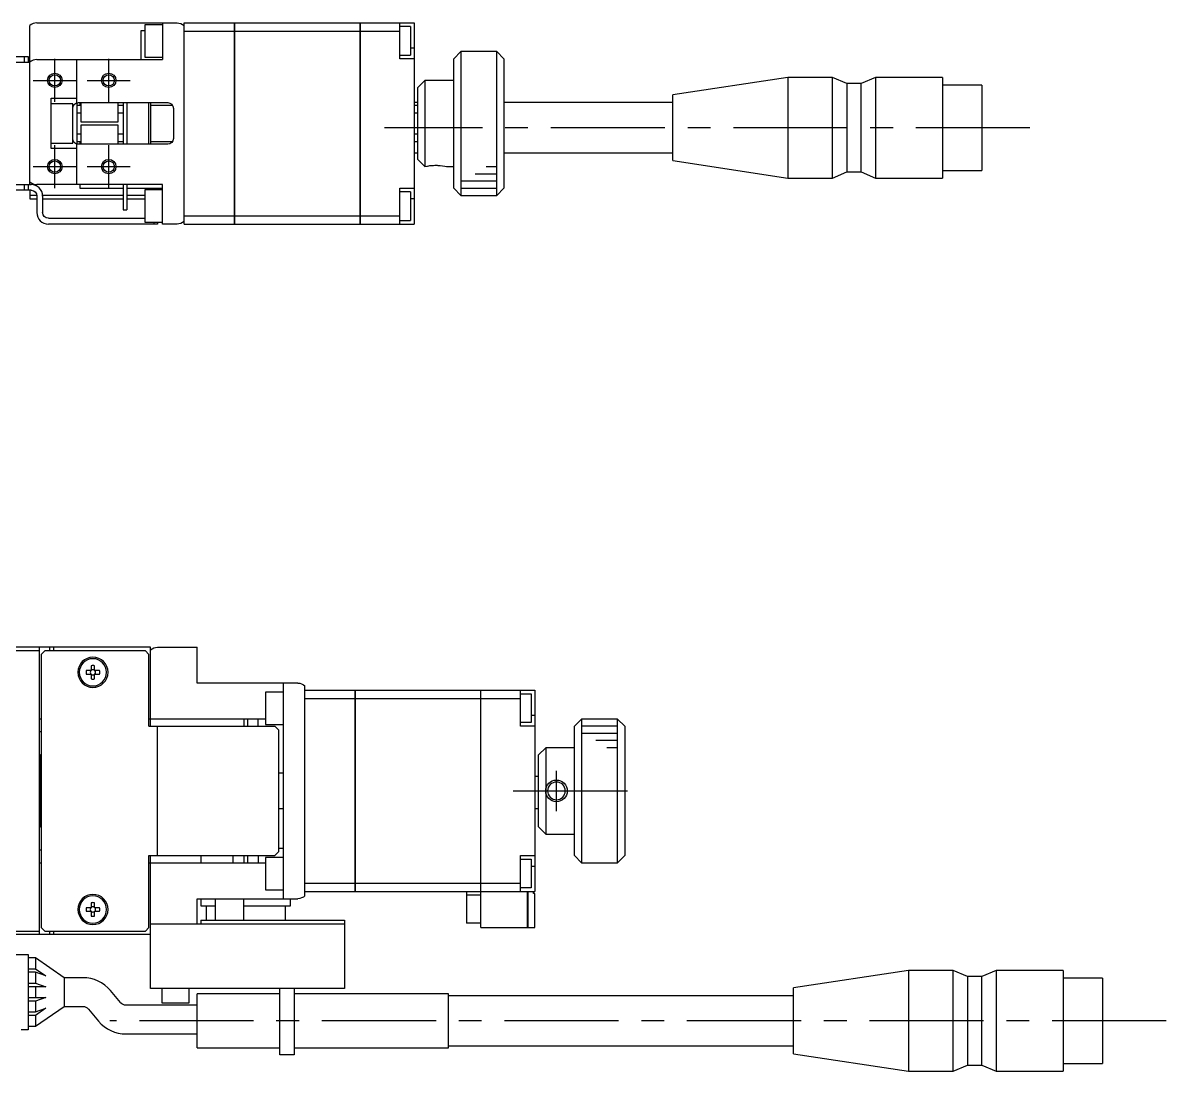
# Model space of a CAD drawing. Extents: x -1 to 654, y -8 to 390.
# Drawn here: x 172.9 to 332, y 243.7 to 389.6 of the extents above; entities that cross this region are included whole.
import ezdxf

# ---------------------------------------------------------------- set-up
doc = ezdxf.new("R2010")
doc.units = 0
doc.header["$LTSCALE"] = 0.5
doc.linetypes.add('CENTER', pattern=[50.8, 31.75, -6.35, 6.35, -6.35])
for name, color, linetype in [('MSM_CENTER', 1, 'CENTER'), ('MSM_CONTINUOUS', 7, 'CONTINUOUS'), ('MSM_NARROW', 5, 'CONTINUOUS')]:
    doc.layers.add(name, color=color, linetype=linetype)

msp = doc.modelspace()

# ---------------------------------------------------------------- linework, layer by layer
at = {"layer": 'MSM_CENTER'}
for p, q in [((177.32, 378.62), (177.32, 384.62)), ((184.82, 378.62), (184.82, 384.62)), ((174.32, 381.62), (180.32, 381.62)), ((181.82, 381.62), (187.82, 381.62)), ((313.01, 375.02), (223.2, 375.02)), ((177.32, 366.62), (177.32, 372.62)), ((184.82, 366.62), (184.82, 372.62)), ((174.32, 369.62), (180.32, 369.62)), ((181.82, 369.62), (187.82, 369.62)), ((247.12, 279.94), (247.12, 285.54)), ((241.12, 282.74), (259.12, 282.74)), ((331.96, 250.74), (184.95, 250.74))]:
    msp.add_line(p, q, dxfattribs=at)
at = {"layer": 'MSM_CONTINUOUS'}
for p, q in [((173.82, 384.14), (173.82, 389.24)), ((174.82, 389.62), (194.32, 389.62)), ((189.32, 388.57), (189.82, 388.57)), ((189.32, 384.52), (189.32, 388.57)), ((189.82, 389.37), (189.82, 384.87)), ((192.32, 389.37), (189.82, 389.37)), ((192.32, 389.62), (192.32, 384.52)), ((195.32, 361.62), (195.32, 389.62)), ((195.32, 389.62), (202.31, 389.62)), ((195.32, 388.47), (202.31, 388.47)), ((202.31, 361.62), (202.31, 389.62)), ((202.32, 389.61), (202.31, 389.61)), ((202.32, 388.46), (202.31, 388.46)), ((202.32, 389.62), (202.32, 361.62)), ((202.32, 389.62), (219.81, 389.62)), ((202.32, 388.47), (219.81, 388.47)), ((219.81, 361.62), (219.81, 389.62)), ((219.82, 389.61), (219.81, 389.61)), ((219.82, 388.46), (219.81, 388.46)), ((219.82, 389.62), (219.82, 361.62)), ((219.82, 389.62), (227.32, 389.62)), ((219.82, 388.47), (225.32, 388.47)), ((225.32, 384.62), (225.32, 389.62)), ((226.82, 389.12), (225.32, 389.12)), ((226.82, 389.12), (226.82, 385.12)), ((227.32, 389.62), (227.32, 361.62)), ((225.32, 385.12), (226.82, 385.12)), ((227.32, 386.12), (226.82, 386.12)), ((233.82, 385.62), (232.82, 384.62)), ((233.82, 385.62), (233.82, 365.62)), ((238.82, 385.62), (233.82, 385.62)), ((238.82, 365.62), (238.82, 385.62)), ((239.82, 384.62), (238.82, 385.62)), ((158.62, 384.92), (173.62, 384.92)), ((173.82, 384.12), (158.62, 384.12)), ((173.12, 384.12), (173.12, 384.92)), ((173.62, 384.92), (173.62, 384.12)), ((173.82, 367.12), (173.82, 384.12)), ((174.82, 384.52), (192.32, 384.52)), ((180.32, 384.52), (180.32, 378.49)), ((189.82, 384.87), (192.32, 384.87)), ((227.32, 384.62), (225.32, 384.62)), ((232.82, 366.62), (232.82, 384.62)), ((239.82, 384.62), (239.82, 366.62)), ((279.32, 382.02), (263.32, 379.59)), ((279.32, 382.02), (279.32, 368.02)), ((285.52, 382.02), (279.32, 382.02)), ((285.52, 368.02), (285.52, 382.02)), ((287.52, 381.17), (285.52, 382.02)), ((291.52, 382.02), (289.52, 381.17)), ((291.52, 382.02), (291.52, 368.02)), ((300.82, 382.02), (291.52, 382.02)), ((300.82, 382.02), (300.82, 368.02)), ((227.82, 380.62), (228.82, 381.62)), ((227.82, 370.62), (227.82, 380.62)), ((228.82, 381.62), (228.82, 369.62)), ((232.82, 381.62), (228.82, 381.62)), ((287.52, 381.17), (287.52, 368.87)), ((289.52, 381.17), (287.52, 381.17)), ((289.52, 368.87), (289.52, 381.17)), ((306.32, 380.97), (300.82, 380.97)), ((306.32, 380.97), (306.32, 369.07)), ((176.82, 379.12), (180.32, 379.12)), ((176.82, 372.12), (176.82, 379.12)), ((263.32, 370.45), (263.32, 379.59)), ((179.82, 378.37), (176.82, 378.37)), ((179.82, 372.87), (179.82, 378.37)), ((180.32, 378.49), (180.41, 378.49)), ((180.33, 378.47), (180.41, 378.49)), ((180.42, 372.75), (180.42, 378.5)), ((180.92, 378.12), (180.42, 378.12)), ((180.42, 377.12), (180.92, 377.12)), ((180.62, 378.52), (193.02, 378.52)), ((180.82, 378.52), (180.82, 378.12)), ((180.92, 378.52), (180.92, 375.87)), ((186.12, 375.87), (186.12, 378.52)), ((186.82, 378.12), (186.12, 378.12)), ((186.12, 377.12), (186.82, 377.12)), ((186.82, 378.52), (186.82, 372.72)), ((187.32, 378.52), (187.32, 372.72)), ((190.42, 372.72), (190.42, 378.52)), ((190.62, 378.52), (190.62, 372.72)), ((193.71, 378.12), (190.62, 378.12)), ((193.82, 377.72), (193.82, 373.52)), ((227.82, 378.52), (227.32, 378.52)), ((227.82, 378.12), (227.32, 378.12)), ((227.32, 377.12), (227.82, 377.12)), ((263.32, 378.52), (239.82, 378.52)), ((180.92, 375.87), (186.12, 375.87)), ((180.92, 374.12), (180.42, 374.12)), ((180.92, 375.37), (180.92, 372.72)), ((186.12, 375.37), (180.92, 375.37)), ((186.12, 372.72), (186.12, 375.37)), ((186.82, 374.12), (186.12, 374.12)), ((227.82, 374.12), (227.32, 374.12)), ((176.82, 372.87), (179.82, 372.87)), ((180.32, 372.75), (180.32, 367.12)), ((180.32, 372.75), (180.41, 372.75)), ((180.41, 372.75), (180.33, 372.78)), ((180.42, 373.12), (180.92, 373.12)), ((193.02, 372.72), (180.62, 372.72)), ((180.82, 373.12), (180.82, 372.72)), ((186.12, 373.12), (186.82, 373.12)), ((190.62, 373.12), (193.71, 373.12)), ((227.32, 373.12), (227.82, 373.12)), ((180.32, 372.12), (176.82, 372.12)), ((227.32, 371.52), (227.82, 371.52)), ((239.82, 371.52), (263.32, 371.52)), ((228.82, 369.62), (227.82, 370.62)), ((231.82, 369.62), (232.82, 369.62)), ((263.32, 370.45), (279.32, 368.02)), ((279.32, 368.02), (285.52, 368.02)), ((285.52, 368.02), (287.52, 368.87)), ((287.52, 368.87), (289.52, 368.87)), ((289.52, 368.87), (291.52, 368.02)), ((291.52, 368.02), (300.82, 368.02)), ((300.82, 369.07), (306.32, 369.07)), ((158.62, 367.12), (174.02, 367.12)), ((174.02, 366.32), (158.62, 366.32)), ((173.12, 366.32), (173.12, 367.12)), ((173.62, 367.12), (173.62, 366.32)), ((173.82, 366.32), (173.82, 365.12)), ((192.32, 367.12), (174.82, 367.12)), ((180.82, 367.12), (180.82, 366.62)), ((180.82, 366.62), (186.82, 366.62)), ((186.82, 367.12), (186.82, 363.62)), ((187.32, 367.12), (187.32, 363.62)), ((187.32, 366.62), (192.32, 366.62)), ((189.82, 366.37), (189.82, 361.87)), ((192.32, 366.37), (189.82, 366.37)), ((192.32, 361.62), (192.32, 367.12)), ((225.32, 361.62), (225.32, 366.62)), ((225.32, 366.62), (227.32, 366.62)), ((226.82, 366.12), (225.32, 366.12)), ((226.82, 366.12), (226.82, 362.12)), ((232.82, 366.62), (233.82, 365.62)), ((238.82, 365.62), (239.82, 366.62)), ((174.81, 365.62), (173.82, 365.62)), ((173.82, 365.12), (174.82, 365.12)), ((174.82, 365.52), (174.82, 363.22)), ((186.82, 365.62), (175.62, 365.62)), ((175.62, 365.52), (175.62, 363.22)), ((175.62, 365.12), (186.82, 365.12)), ((189.82, 365.62), (187.32, 365.62)), ((187.32, 365.12), (189.82, 365.12)), ((227.32, 365.12), (226.82, 365.12)), ((233.82, 365.62), (238.82, 365.62)), ((186.82, 363.62), (187.32, 363.62)), ((195.32, 362.78), (202.31, 362.78)), ((202.32, 362.78), (202.31, 362.78)), ((202.32, 362.78), (219.81, 362.78)), ((219.82, 362.78), (219.81, 362.78)), ((219.82, 362.78), (225.32, 362.78)), ((176.42, 362.42), (189.82, 362.42)), ((191.62, 361.62), (176.42, 361.62)), ((189.82, 361.87), (192.32, 361.87)), ((191.12, 361.62), (191.12, 361.87)), ((191.62, 361.87), (191.62, 361.62)), ((194.32, 361.62), (192.32, 361.62)), ((195.32, 361.62), (202.31, 361.62)), ((202.32, 361.63), (202.31, 361.63)), ((202.32, 361.62), (219.81, 361.62)), ((219.82, 361.63), (219.81, 361.63)), ((219.82, 361.62), (227.32, 361.62)), ((225.32, 362.12), (226.82, 362.12)), ((190.62, 302.74), (153.12, 302.74)), ((175.12, 302.74), (175.12, 262.74)), ((176.62, 302.24), (176.62, 302.74)), ((177.12, 302.74), (177.12, 302.24)), ((190.62, 291.74), (190.62, 302.74)), ((191.62, 302.74), (197.12, 302.74)), ((197.12, 297.74), (197.12, 302.74)), ((175.12, 302.24), (162.73, 302.24)), ((175.92, 302.24), (175.42, 301.74)), ((175.42, 301.74), (175.42, 263.74)), ((189.92, 302.24), (175.92, 302.24)), ((190.42, 301.74), (189.92, 302.24)), ((190.42, 291.74), (190.42, 301.74)), ((182.38, 299.48), (181.7, 299.48)), ((182.38, 300.16), (182.38, 299.48)), ((182.86, 299.48), (182.86, 300.16)), ((183.54, 299.48), (182.86, 299.48)), ((181.7, 299), (182.38, 299)), ((182.38, 299), (182.38, 298.32)), ((182.86, 299), (183.54, 299)), ((182.86, 298.32), (182.86, 299)), ((211.12, 297.74), (197.12, 297.74)), ((209.12, 267.74), (209.12, 297.74)), ((209.12, 296.49), (206.62, 296.49)), ((206.62, 296.49), (206.62, 291.99)), ((212.12, 268.12), (212.12, 297.36)), ((212.12, 296.74), (219.11, 296.74)), ((219.11, 268.74), (219.11, 296.74)), ((219.12, 296.73), (219.11, 296.73)), ((219.12, 296.74), (219.12, 268.74)), ((219.12, 296.74), (236.61, 296.74)), ((236.61, 264.74), (236.61, 296.74)), ((236.62, 296.73), (236.61, 296.73)), ((236.62, 263.74), (236.62, 296.74)), ((236.62, 296.74), (244.12, 296.74)), ((242.12, 291.74), (242.12, 296.74)), ((242.12, 296.24), (243.62, 296.24)), ((243.62, 296.24), (243.62, 292.24)), ((244.12, 296.74), (244.12, 268.74)), ((212.12, 295.59), (219.11, 295.59)), ((219.12, 295.58), (219.11, 295.58)), ((219.12, 295.59), (236.61, 295.59)), ((236.62, 295.58), (236.61, 295.58)), ((236.62, 295.59), (242.12, 295.59)), ((175.42, 292.74), (175.12, 292.74)), ((206.62, 292.74), (190.42, 292.74)), ((203.62, 292.74), (203.62, 291.74)), ((204.12, 292.74), (204.12, 291.74)), ((205.62, 291.74), (205.62, 292.74)), ((244.12, 293.24), (243.62, 293.24)), ((250.62, 292.74), (249.62, 291.74)), ((255.62, 292.74), (250.62, 292.74)), ((250.62, 292.74), (250.62, 272.74)), ((256.62, 291.74), (255.62, 292.74)), ((255.62, 272.74), (255.62, 292.74)), ((190.42, 291.74), (207.92, 291.74)), ((191.62, 273.74), (191.62, 291.74)), ((206.62, 291.99), (209.12, 291.99)), ((208.42, 291.24), (207.92, 291.74)), ((208.42, 291.24), (208.42, 274.24)), ((243.62, 292.24), (242.12, 292.24)), ((244.12, 291.74), (242.12, 291.74)), ((249.62, 273.74), (249.62, 291.74)), ((256.62, 291.74), (256.62, 273.74)), ((175.12, 290.99), (175.42, 290.99)), ((244.62, 287.74), (245.62, 288.74)), ((249.62, 288.74), (245.62, 288.74)), ((245.62, 288.74), (245.62, 276.74)), ((175.32, 287.74), (175.12, 287.54)), ((175.42, 287.74), (175.32, 287.74)), ((175.32, 287.74), (175.32, 277.74)), ((244.62, 277.74), (244.62, 287.74)), ((208.42, 285.24), (209.12, 285.24)), ((244.62, 284.74), (244.12, 284.74)), ((209.12, 280.24), (208.42, 280.24)), ((244.62, 280.24), (244.12, 280.24)), ((175.12, 277.94), (175.32, 277.74)), ((175.32, 277.74), (175.42, 277.74)), ((245.62, 276.74), (244.62, 277.74)), ((245.62, 276.74), (249.62, 276.74)), ((175.42, 274.49), (175.12, 274.49)), ((190.42, 273.74), (207.92, 273.74)), ((190.42, 263.74), (190.42, 273.74)), ((190.62, 255.24), (190.62, 273.74)), ((197.62, 273.74), (197.62, 272.74)), ((202.12, 272.74), (202.12, 273.74)), ((203.62, 273.74), (203.62, 272.74)), ((204.12, 273.74), (204.12, 272.74)), ((205.62, 273.74), (205.62, 272.74)), ((207.92, 273.74), (208.42, 274.24)), ((209.12, 274.74), (208.42, 274.74)), ((242.12, 273.74), (244.12, 273.74)), ((242.12, 268.74), (242.12, 273.74)), ((249.62, 273.74), (250.62, 272.74)), ((255.62, 272.74), (256.62, 273.74)), ((175.12, 272.74), (175.42, 272.74)), ((190.42, 272.74), (206.62, 272.74)), ((209.12, 273.49), (206.62, 273.49)), ((206.62, 273.49), (206.62, 268.99)), ((242.12, 273.24), (243.62, 273.24)), ((243.62, 273.24), (243.62, 269.24)), ((244.12, 272.24), (243.62, 272.24)), ((250.62, 272.74), (255.62, 272.74)), ((206.62, 268.99), (209.12, 268.99)), ((212.12, 269.89), (219.11, 269.89)), ((219.12, 269.9), (219.11, 269.9)), ((219.12, 269.89), (236.61, 269.89)), ((236.62, 269.9), (236.61, 269.9)), ((236.62, 269.89), (242.12, 269.89)), ((243.62, 269.24), (242.12, 269.24)), ((197.12, 267.74), (211.12, 267.74)), ((197.12, 264.24), (197.12, 267.74)), ((197.62, 267.74), (197.62, 266.74)), ((199.62, 267.74), (199.62, 264.74)), ((203.62, 264.74), (203.62, 267.74)), ((210.12, 266.74), (210.12, 267.74)), ((212.12, 268.74), (219.11, 268.74)), ((219.12, 268.75), (219.11, 268.75)), ((219.12, 268.74), (236.61, 268.74)), ((234.62, 268.74), (234.62, 264.34)), ((236.61, 268.24), (234.62, 268.24)), ((236.62, 268.75), (236.61, 268.75)), ((236.61, 268.44), (236.62, 268.44)), ((236.61, 267.34), (236.62, 267.34)), ((236.62, 268.74), (244.12, 268.74)), ((243.11, 263.74), (243.11, 268.74)), ((243.12, 268.74), (243.12, 263.74)), ((243.92, 268.44), (243.92, 268.74)), ((244.12, 268.44), (243.92, 268.44)), ((244.12, 263.74), (244.12, 268.44)), ((182.38, 266.48), (181.7, 266.48)), ((181.7, 266), (182.38, 266)), ((182.38, 267.16), (182.38, 266.48)), ((182.38, 266), (182.38, 265.32)), ((182.86, 266.48), (182.86, 267.16)), ((183.54, 266.48), (182.86, 266.48)), ((182.86, 265.32), (182.86, 266)), ((182.86, 266), (183.54, 266)), ((197.62, 266.74), (199.62, 266.74)), ((198.37, 266.74), (198.37, 264.74)), ((203.62, 266.74), (210.12, 266.74)), ((209.37, 266.74), (209.37, 264.74)), ((190.62, 264.24), (217.62, 264.24)), ((197.62, 264.74), (197.62, 264.24)), ((197.62, 264.74), (217.62, 264.74)), ((217.62, 264.74), (217.62, 255.24)), ((236.62, 264.34), (234.62, 264.34)), ((236.62, 264.74), (236.61, 264.74)), ((190.62, 262.74), (113.12, 262.74)), ((162.73, 263.24), (175.12, 263.24)), ((175.42, 263.74), (175.92, 263.24)), ((175.92, 263.24), (189.92, 263.24)), ((176.62, 262.74), (176.62, 263.24)), ((177.12, 263.24), (177.12, 262.74)), ((189.92, 263.24), (190.42, 263.74)), ((236.62, 263.74), (243.11, 263.74)), ((243.12, 263.75), (243.11, 263.75)), ((243.12, 263.74), (244.12, 263.74)), ((171.62, 259.99), (173.62, 259.99)), ((173.62, 259.99), (173.62, 249.49)), ((174.62, 259.49), (173.62, 259.49)), ((174.62, 259.49), (174.62, 257.99)), ((178.62, 256.74), (174.62, 259.49)), ((173.62, 257.99), (174.62, 257.99)), ((174.62, 257.99), (176.07, 256.99)), ((296.12, 257.74), (280.12, 255.31)), ((296.12, 257.74), (296.12, 243.74)), ((302.32, 257.74), (296.12, 257.74)), ((302.32, 243.74), (302.32, 257.74)), ((304.32, 256.89), (302.32, 257.74)), ((308.32, 257.74), (306.32, 256.89)), ((308.32, 257.74), (308.32, 243.74)), ((317.62, 257.74), (308.32, 257.74)), ((317.62, 257.74), (317.62, 243.74)), ((174.62, 257.49), (173.62, 257.49)), ((174.62, 257.49), (174.62, 255.99)), ((176.07, 256.99), (174.62, 257.49)), ((178.62, 256.74), (178.62, 252.74)), ((181.22, 256.74), (178.62, 256.74)), ((304.32, 256.89), (304.32, 244.59)), ((306.32, 256.89), (304.32, 256.89)), ((306.32, 244.59), (306.32, 256.89)), ((323.12, 256.69), (317.62, 256.69)), ((323.12, 256.69), (323.12, 244.79)), ((173.62, 255.99), (174.62, 255.99)), ((176.07, 255.49), (173.62, 255.49)), ((174.62, 255.99), (176.07, 255.49)), ((174.62, 255.49), (174.62, 253.99)), ((186.47, 253.27), (185.05, 254.95)), ((217.62, 255.24), (190.62, 255.24)), ((192.22, 255.24), (192.22, 253.24)), ((196.02, 253.24), (196.02, 255.24)), ((208.62, 245.99), (208.62, 255.24)), ((210.62, 255.24), (210.62, 245.99)), ((280.12, 246.17), (280.12, 255.31)), ((173.62, 253.99), (176.07, 253.99)), ((174.62, 253.49), (173.62, 253.49)), ((176.07, 253.99), (174.62, 253.49)), ((174.62, 253.49), (174.62, 251.99)), ((192.22, 253.24), (196.02, 253.24)), ((197.12, 246.99), (197.12, 254.49)), ((208.62, 254.49), (197.12, 254.49)), ((232.12, 254.49), (210.62, 254.49)), ((232.12, 246.99), (232.12, 254.49)), ((280.12, 254.24), (232.12, 254.24)), ((173.62, 251.99), (174.62, 251.99)), ((174.62, 251.49), (173.62, 251.49)), ((174.62, 249.99), (178.62, 252.74)), ((176.07, 252.49), (174.62, 251.49)), ((174.62, 251.99), (176.07, 252.49)), ((174.62, 251.49), (174.62, 249.99)), ((178.62, 252.74), (181.22, 252.74)), ((181.99, 252.38), (183.4, 250.7)), ((197.12, 252.91), (187.23, 252.91)), ((173.62, 249.99), (174.62, 249.99)), ((173.62, 249.49), (172.62, 249.49)), ((187.23, 248.91), (197.12, 248.91)), ((197.12, 246.99), (208.62, 246.99)), ((210.62, 246.99), (232.12, 246.99)), ((232.12, 247.24), (280.12, 247.24)), ((210.62, 245.99), (208.62, 245.99)), ((280.12, 246.17), (296.12, 243.74)), ((296.12, 243.74), (302.32, 243.74)), ((302.32, 243.74), (304.32, 244.59)), ((304.32, 244.59), (306.32, 244.59)), ((306.32, 244.59), (308.32, 243.74)), ((308.32, 243.74), (317.62, 243.74)), ((317.62, 244.79), (323.12, 244.79))]:
    msp.add_line(p, q, dxfattribs=at)
at = {"layer": 'MSM_CONTINUOUS', "extrusion": (0, 0, -1)}
for p, q in [((179.82, 377.78), (179.83, 377.83)), ((179.82, 377.72), (179.82, 377.78)), ((179.83, 377.83), (179.84, 377.88)), ((179.84, 377.88), (179.85, 377.93)), ((179.85, 377.93), (179.86, 377.98)), ((179.86, 377.98), (179.88, 378.03)), ((179.88, 378.03), (179.9, 378.08)), ((179.9, 378.08), (179.93, 378.12)), ((179.93, 378.12), (179.96, 378.17)), ((179.96, 378.17), (179.98, 378.2)), ((179.98, 378.2), (180.01, 378.24)), ((180.01, 378.24), (180.04, 378.27)), ((180.04, 378.27), (180.07, 378.3)), ((180.07, 378.3), (180.09, 378.32)), ((180.09, 378.32), (180.12, 378.35)), ((180.12, 378.35), (180.16, 378.37)), ((180.16, 378.37), (180.19, 378.4)), ((180.19, 378.4), (180.22, 378.42)), ((180.22, 378.42), (180.26, 378.44)), ((180.26, 378.44), (180.29, 378.45)), ((180.29, 378.45), (180.32, 378.46)), ((180.32, 378.46), (180.33, 378.47)), ((179.82, 373.48), (179.82, 373.52)), ((179.82, 373.44), (179.82, 373.48)), ((179.83, 373.39), (179.82, 373.44)), ((179.84, 373.35), (179.83, 373.39)), ((179.85, 373.3), (179.84, 373.35)), ((179.87, 373.25), (179.85, 373.3)), ((179.89, 373.2), (179.87, 373.25)), ((179.91, 373.16), (179.89, 373.2)), ((179.93, 373.11), (179.91, 373.16)), ((179.96, 373.07), (179.93, 373.11)), ((179.99, 373.03), (179.96, 373.07)), ((180.03, 372.99), (179.99, 373.03)), ((180.06, 372.95), (180.03, 372.99)), ((180.09, 372.92), (180.06, 372.95)), ((180.12, 372.9), (180.09, 372.92)), ((180.15, 372.87), (180.12, 372.9)), ((180.18, 372.85), (180.15, 372.87)), ((180.21, 372.83), (180.18, 372.85)), ((180.24, 372.82), (180.21, 372.83)), ((180.26, 372.81), (180.24, 372.82)), ((180.29, 372.79), (180.26, 372.81)), ((180.31, 372.78), (180.29, 372.79)), ((180.33, 372.78), (180.31, 372.78))]:
    msp.add_line(p, q, dxfattribs=at)
at = {"layer": 'MSM_CONTINUOUS'}
for centre in [(177.32, 381.62), (184.82, 381.62), (177.32, 369.62), (184.82, 369.62)]:
    msp.add_circle(centre, 0.783, dxfattribs=at)
at = {"layer": 'MSM_CONTINUOUS', "extrusion": (0, 0, -1)}
for centre, radius in [((-182.62, 299.24), 2.1), ((-182.62, 299.24), 1.9), ((-247.12, 282.74), 1.23), ((-182.62, 266.24), 2.1), ((-182.62, 266.24), 1.9)]:
    msp.add_circle(centre, radius, dxfattribs=at)
at = {"layer": 'MSM_CONTINUOUS'}
for centre, radius, start, end in [((174.82, 388.12), 1.5, 90, 131.8103), ((174.82, 383.02), 1.5, 90, 131.8103), ((230.32, 363.75), 6, 77.9757, 102.0243), ((174.82, 368.62), 1.5, 228.1897, 270), ((174.02, 365.52), 1.6, 0, 90), ((176.42, 363.22), 1.6, 180, 270), ((182.62, 299.24), 0.95, 165.3667, 194.6333), ((182.62, 299.24), 0.365, 138.8496, 221.1504), ((182.62, 299.24), 0.95, 75.3667, 104.6333), ((182.62, 299.24), 0.365, 48.8496, 131.1504), ((182.62, 299.24), 0.365, 318.8496, 41.1504), ((182.62, 299.24), 0.95, 345.3667, 14.6333), ((182.62, 299.24), 0.365, 228.8496, 311.1504), ((182.62, 299.24), 0.95, 255.3667, 284.6333), ((182.62, 266.24), 0.95, 165.3667, 194.6333), ((182.62, 266.24), 0.365, 138.8496, 221.1504), ((182.62, 266.24), 0.95, 75.3667, 104.6333), ((182.62, 266.24), 0.365, 48.8496, 131.1504), ((182.62, 266.24), 0.365, 228.8496, 311.1504), ((182.62, 266.24), 0.365, 318.8496, 41.1504), ((182.62, 266.24), 0.95, 345.3667, 14.6333), ((182.62, 266.24), 0.95, 255.3667, 284.6333), ((181.22, 251.74), 5, 40, 90), ((187.23, 253.91), 5, 220, 270)]:
    msp.add_arc(centre, radius, start, end, dxfattribs=at)
at = {"layer": 'MSM_CONTINUOUS', "extrusion": (0, 0, -1)}
for centre, radius, start, end in [((-194.32, 388.12), 1.5, 90, 131.8103), ((-180.62, 377.72), 0.8, 74.8734, 90), ((-193.02, 377.72), 0.8, 90, 180), ((-180.62, 373.52), 0.8, 270, 285.1266), ((-193.02, 373.52), 0.8, 180, 270), ((-174.02, 365.52), 0.8, 90, 180), ((-176.42, 363.22), 0.8, 270, 0), ((-194.32, 363.12), 1.5, 228.1897, 270), ((-191.62, 301.24), 1.5, 48.1897, 90), ((-211.12, 296.24), 1.5, 90, 131.8103), ((-211.12, 269.24), 1.5, 228.1897, 270), ((-187.23, 253.91), 1, 270, 320), ((-181.22, 251.74), 1, 90, 140)]:
    msp.add_arc(centre, radius, start, end, dxfattribs=at)
at = {"layer": 'MSM_NARROW'}
for p, q in [((231.58, 369.68), (231.82, 369.62)), ((237.32, 369.62), (238.82, 369.62)), ((233.82, 367.62), (238.82, 367.62)), ((235.82, 368.62), (238.82, 368.62)), ((233.82, 366.62), (238.82, 366.62)), ((255.62, 291.74), (250.62, 291.74)), ((255.62, 290.74), (250.62, 290.74)), ((255.62, 289.74), (252.62, 289.74)), ((255.62, 288.74), (254.12, 288.74))]:
    msp.add_line(p, q, dxfattribs=at)
for centre, radius in [((177.32, 381.62), 1), ((184.82, 381.62), 1), ((177.32, 369.62), 1), ((184.82, 369.62), 1), ((247.12, 282.74), 1.5)]:
    msp.add_circle(centre, radius, dxfattribs=at)
at = {"layer": 'MSM_NARROW', "extrusion": (0, 0, -1)}
msp.add_arc((-230.32, 363.83), 5.98, 75.4984, 102.2136, dxfattribs=at)

doc.saveas('drawing.dxf')
